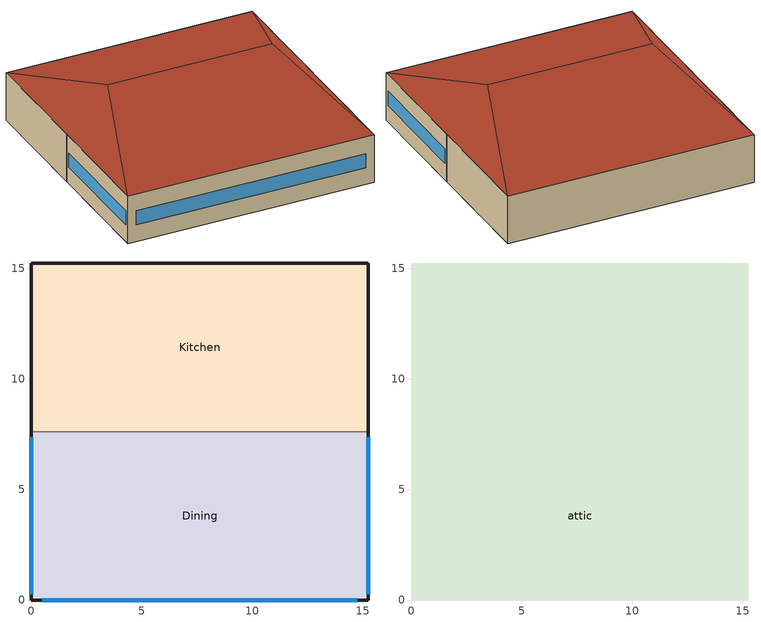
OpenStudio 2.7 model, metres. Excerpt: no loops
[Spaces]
Dining
 floor ground: 15.24,7.62 15.24,0 0,0 0,7.62 z0
 wall outside: 0,7.62 0,0 15.24,0 15.24,7.62 z0:3.05
 wall to Kitchen: 15.24,7.62 0,7.62 z0:3.05
 window: 0.51,0 14.73,0 / 0,7.37 0,0.25 / 15.24,0.25 15.24,7.37 z1.07:1.98
Kitchen
 floor ground: 15.24,15.24 15.24,7.62 0,7.62 0,15.24 z0
 wall outside: 15.24,7.62 15.24,15.24 0,15.24 0,7.62 z0:3.05
attic
 floor to Dining: 15.24,7.62 15.24,0 0,0 0,7.62 z3.05
 floor to Kitchen: 15.24,15.24 15.24,7.62 0,7.62 0,15.24 z3.05
 roof outside: 12.7,7.62,5.59 15.24,15.24,3.05 0,15.24,3.05 2.54,7.62,5.59; 12.7,7.62,5.59 15.24,0,3.05 15.24,15.24,3.05; 2.54,7.62,5.59 0,15.24,3.05 0,0,3.05; 2.54,7.62,5.59 0,0,3.05 15.24,0,3.05 12.7,7.62,5.59
[Site]
New York-John F Kennedy Intl AP_NY_USA: Latitude {deg}=40.65; Longitude {deg}=-73.8; Time Zone {hr}=-5; Elevation {m}=5; Terrain=City
[Building]
-QuickServiceRestaurant-ASHRAE 169-2013-4A created: 2019-04-24 11:12:03 -0700: North Axis {deg}=0; Default Construction Set=90.1-2013 - QckSrvRest - ASHRAE 169-2013-4A; Standards Number of Stories=1; Standards Number of Above Ground Stories=1; Standards Building Type=QuickServiceRestaurant
[Site:WaterMainsTemperature]
Calculation Method=Correlation; Annual Average Outdoor Air Temperature {C}=12.4667; Maximum Difference In Monthly Average Outdoor Air Temperatures {deltaC}=25.2
[SizingPeriod:DesignDay] Barometric Pressure {Pa}=101241; Sky Clearness=0; Rain Indicator=0; Snow Indicator=0; Day of Month=21; Daylight Saving Time Indicator=0; Humidity Indicating Type=Wetbulb; Dry-Bulb Temperature Range Modifier Type=DefaultMultipliers
Name | Maximum Dry-Bulb Temperature {C} | Daily Dry-Bulb Temperature Range {deltaC} | Humidity Indicating Conditions at Maximum Dry-Bulb | Wind Speed {m/s} | Wind Direction {deg} | Month | Day Type | Solar Model Indicator | ASHRAE Taub | ASHRAE Taud
New.York-John.F.Kennedy.Intl.AP_NY_USA Ann Htg 99.6% Condns DB | -10.7 | 0 | -10.7 | 7.5 | 320 | 1 | WinterDesignDay | ASHRAEClearSky
New.York-John.F.Kennedy.Intl.AP_NY_USA Ann Clg .4% Condns DB=>MWB | 32.1 | 7.4 | 23.1 | 5.6 | 230 | 7 | SummerDesignDay | ASHRAETau | 0.541 | 1.8
[Site:GroundTemperature:BuildingSurface]
20.29, 20.18, 20.19, 20.27, 20.39, 22.75, 23.18, 23.33, 23.36, 21.06, 20.67, 20.45
[ClimateZones]
Climate Zone Institution Name 1=ASHRAE; Climate Zone Document Name 1=ANSI/ASHRAE Standard 169; Climate Zone Document Year 1=2006; Climate Zone Value 1=4A
[Material:NoMass] Thermal Absorptance=0.9; Solar Absorptance=0.7
Name | Roughness | Thermal Resistance {m2-K/W} | Visible Absorptance
CP02 CARPET PAD | VeryRough | 0.21648 | 0.8
Typical Insulation R-14.97 | Smooth | 2.63723 | 0.7
Typical Carpet Pad | Smooth | 0.21648 | 0.8
Typical Insulation R-13.45 | Smooth | 2.368 | 0.7
Typical Insulation R-45.98; Typical Insulation R-45.98 1 | Smooth | 8.09839 | 0.7
Typical Insulation R-1.15 | Smooth | 0.202509 | 0.7
Typical Insulation R-1.15 1 | Smooth | 0.202527 | 0.7
[Material]
Name | Roughness | Thickness {m} | Conductivity {W/m-K} | Density {kg/m3} | Specific Heat {J/kg-K} | Thermal Absorptance | Solar Absorptance | Visible Absorptance
100mm Normalweight concrete floor | MediumSmooth | 0.1016 | 2.31 | 2322 | 832
G01 13mm gypsum board | Smooth | 0.0127 | 0.16 | 800 | 1090 | 0.9 | 0.7 | 0.5
4 in. Normalweight Concrete Floor | MediumRough | 0.1016 | 2.31 | 2322 | 832 | 0.9 | 0.7 | 0.7
25mm Stucco | Smooth | 0.0254 | 0.72 | 1856 | 840 | 0.9 | 0.7 | 0.7
5/8 in. Gypsum Board | MediumSmooth | 0.0159 | 0.16 | 800 | 1090 | 0.9 | 0.7 | 0.7
8 in. Normalweight Concrete Floor | MediumRough | 0.2032 | 2.31 | 2322 | 832 | 0.9 | 0.7 | 0.7
8 in. Concrete Block Basement Wall | MediumRough | 0.2032 | 1.326 | 1842 | 912 | 0.9 | 0.7 | 0.7
F08 Metal surface | Smooth | 0.0008 | 45.28 | 7824 | 500 | 0.9 | 0.7 | 0.7
G05 25mm wood | MediumSmooth | 0.0254 | 0.15 | 608 | 1630 | 0.9 | 0.5 | 0.5
5/8 in. Plywood | Smooth | 0.0159 | 0.12 | 544 | 1210 | 0.9 | 0.7 | 0.7
Asphalt Shingles | VeryRough | 0.0032 | 0.04 | 1120 | 1260 | 0.9 | 0.7 | 0.7
Std Wood 6inch | MediumSmooth | 0.15 | 0.12 | 540 | 1210 | 0.9 | 0.7 | 0.7
[DefaultConstructionSet]
Name | Default Exterior Surface Constructions | Default Interior Surface Constructions | Default Ground Contact Surface Constructions | Default Exterior SubSurface Constructions | Default Interior SubSurface Constructions | Interior Partition Construction
90.1-2013 - QckSrvRest - ASHRAE 169-2013-4A | Default Surface Constructions 1 | Default Surface Constructions 2 | Default Surface Constructions 3 | Default Sub Surface Constructions 1 | Default Sub Surface Constructions 2 | Typical Interior Partition
90.1-2013 -  - Attic - ASHRAE 169-2013-4A | Default Surface Constructions 4 | Default Surface Constructions 5 | Default Surface Constructions 6 | Default Sub Surface Constructions 3 | Default Sub Surface Constructions 4
[DefaultSurfaceConstructions]
Name | Floor Construction | Wall Construction | Roof Ceiling Construction
Default Surface Constructions 1 | Typical Insulated Exterior Mass Floor R-17.54 | Typical Insulated Wood Framed Exterior Wall R-15.63 | Typical Wood Joist Attic Floor R-47.62
Default Surface Constructions 2 | Typical Interior Floor | Typical Interior Wall | Typical Interior Ceiling
Default Surface Constructions 3 | Typical Insulated Carpeted 8in Slab Floor | Typical Insulated Basement Mass Wall
Default Surface Constructions 4 | Typical Attic Soffit |  | Typical Uninsulated Wood Joist Attic Roof
Default Surface Constructions 5 | Typical Wood Joist Attic Floor R-47.62 1
Default Surface Constructions 6
[Construction]
Typical Insulated Exterior Mass Floor R-17.54: Typical Insulation R-14.97, 4 in. Normalweight Concrete Floor, Typical Carpet Pad
Typical Insulated Wood Framed Exterior Wall R-15.63: 25mm Stucco, 5/8 in. Gypsum Board, Typical Insulation R-13.45, 5/8 in. Gypsum Board
Typical Wood Joist Attic Floor R-47.62: 5/8 in. Gypsum Board, Typical Insulation R-45.98
Typical Interior Floor: 100mm Normalweight concrete floor, CP02 CARPET PAD
Typical Interior Wall: G01 13mm gypsum board, G01 13mm gypsum board
Typical Interior Ceiling: CP02 CARPET PAD, 100mm Normalweight concrete floor
Typical Insulated Carpeted 8in Slab Floor: 8 in. Normalweight Concrete Floor, Typical Carpet Pad
Typical Insulated Basement Mass Wall: 8 in. Concrete Block Basement Wall
U 0.48 SHGC 0.40 Dbl Ref-D Clr 6mm/13mm: REF D CLEAR 6MM, AIR 13MM, CLEAR 6MM
Typical Insulated Metal Door R-2.0: F08 Metal surface, Typical Insulation R-1.15
U 0.44 SHGC 0.26 Dbl Ref-B-H Clr 6mm/13mm Air: REF B CLEAR HI 6MM, AIR 13MM, CLEAR 6MM
Typical Overhead Door R-2.0: Typical Insulation R-1.15 1
Window_U_0.50_SHGC_0.40_Skylight_Frame_Width_0.430_in: Glass_2052_LayerAvg, Gap_1_W_0_0038, Glass_2027F_LayerAvg
Typical Interior Window: Clear 3mm
Typical Interior Door; Typical Interior Partition: G05 25mm wood
Typical Attic Soffit: 5/8 in. Plywood
Typical Uninsulated Wood Joist Attic Roof: Asphalt Shingles, 5/8 in. Plywood
Typical Wood Joist Attic Floor R-47.62 1: 5/8 in. Gypsum Board, Typical Insulation R-45.98 1
InteriorFurnishings: Std Wood 6inch
[DefaultSubSurfaceConstructions]
Name | Fixed Window Construction | Operable Window Construction | Door Construction | Glass Door Construction | Overhead Door Construction | Skylight Construction | Tubular Daylight Dome Construction | Tubular Daylight Diffuser Construction
Default Sub Surface Constructions 1 | U 0.48 SHGC 0.40 Dbl Ref-D Clr 6mm/13mm | U 0.48 SHGC 0.40 Dbl Ref-D Clr 6mm/13mm | Typical Insulated Metal Door R-2.0 | U 0.44 SHGC 0.26 Dbl Ref-B-H Clr 6mm/13mm Air | Typical Overhead Door R-2.0 | Window_U_0.50_SHGC_0.40_Skylight_Frame_Width_0.430_in | Typical Interior Window | Typical Interior Window
Default Sub Surface Constructions 2 | Typical Interior Window | Typical Interior Window | Typical Interior Door
Default Sub Surface Constructions 3; Default Sub Surface Constructions 4
[WindowMaterial:Glazing] Optical Data Type=SpectralAverage; Infrared Transmittance at Normal Incidence=0; Dirt Correction Factor for Solar and Visible Transmittance=1; Solar Diffusing=No
Name | Thickness {m} | Solar Transmittance at Normal Incidence | Front Side Solar Reflectance at Normal Incidence | Back Side Solar Reflectance at Normal Incidence | Visible Transmittance at Normal Incidence | Front Side Visible Reflectance at Normal Incidence | Back Side Visible Reflectance at Normal Incidence | Front Side Infrared Hemispherical Emissivity | Back Side Infrared Hemispherical Emissivity | Conductivity {W/m-K}
REF D CLEAR 6MM | 0.006 | 0.429 | 0.308 | 0.379 | 0.334 | 0.453 | 0.505 | 0.84 | 0.82 | 0.9
CLEAR 6MM | 0.006 | 0.775 | 0.071 | 0.071 | 0.881 | 0.08 | 0.08 | 0.84 | 0.84 | 0.9
REF B CLEAR HI 6MM | 0.006 | 0.24 | 0.16 | 0.32 | 0.3 | 0.16 | 0.29 | 0.84 | 0.6 | 0.9
Glass_2052_LayerAvg | 0.00837 | 0.507767 | 0.054228 | 0.0544931 | 0.586833 | 0.05805 | 0.058397 | 0.84 | 0.84 | 1
Glass_2027F_LayerAvg | 0.004 | 0.369744 | 0.470069 | 0.340935 | 0.765222 | 0.0546 | 0.073741 | 0.03675 | 0.84 | 1
Clear 3mm | 0.003 | 0.837 | 0.075 | 0.075 | 0.898 | 0.081 | 0.081 | 0.84 | 0.84 | 0.9
[WindowMaterial:Gas] Gas Type=Air
Name | Thickness {m}
AIR 13MM | 0.0127
Gap_1_W_0_0038 | 0.0038
[Space]
Name | Space Type | Building Story | Thermal Zone | Part of Total Floor Area
Dining | QuickServiceRestaurant Dining | Building Story 1 | Dining ZN | Yes
Kitchen | QuickServiceRestaurant Kitchen | Building Story 1 | Kitchen ZN | Yes
attic | QuickServiceRestaurant Attic | Building Story 2 | attic ZN | No
[BuildingStory]
Name | Nominal Z Coordinate {m}
Building Story 1 | 0
Building Story 2 | 3.0488
[SpaceType] Standards Building Type=QuickServiceRestaurant
Name | Default Schedule Set | Design Specification Outdoor Air Object | Standards Space Type | Default Construction Set
QuickServiceRestaurant Dining | QuickServiceRestaurant Dining Schedule Set | QuickServiceRestaurant Dining Ventilation | Dining
QuickServiceRestaurant Kitchen | QuickServiceRestaurant Kitchen Schedule Set | QuickServiceRestaurant Kitchen Ventilation | Kitchen
QuickServiceRestaurant Attic | QuickServiceRestaurant Attic Schedule Set | QuickServiceRestaurant Attic Ventilation | Attic | 90.1-2013 -  - Attic - ASHRAE 169-2013-4A
[DesignSpecification:OutdoorAir] Outdoor Air Flow per Person {m3/s-person}=0; Outdoor Air Flow Air Changes per Hour {1/hr}=0
Name | Outdoor Air Flow per Floor Area {m3/s-m2} | Outdoor Air Method | Outdoor Air Flow Rate {m3/s}
QuickServiceRestaurant Attic Ventilation | 0
QuickServiceRestaurant Dining Ventilation | 0.0035814 | Sum | 0
QuickServiceRestaurant Kitchen Ventilation | 0.00982478 | Sum | 0
[DefaultScheduleSet]
Name | Number of People Schedule | People Activity Level Schedule | Lighting Schedule | Electric Equipment Schedule | Infiltration Schedule | Gas Equipment Schedule
QuickServiceRestaurant Attic Schedule Set
QuickServiceRestaurant Dining Schedule Set | RestaurantFastFood BLDG_OCC_SCH | RestaurantFastFood ACTIVITY_SCH | RestaurantFastFood BLDG_LIGHT_DINING_SCH_2013 | RestaurantFastFood BLDG_EQUIP_SCH | RestaurantFastFood INFIL_SCH_PNNL
QuickServiceRestaurant Kitchen Schedule Set | RestaurantFastFood BLDG_OCC_SCH | RestaurantFastFood ACTIVITY_SCH | RestaurantFastFood BLDG_LIGHT_KITCHEN_SCH_2010_2013 | RestaurantFastFood BLDG_EQUIP_SCH | RestaurantFastFood INFIL_SCH_PNNL | RestaurantFastFood FF_GAS_EQUIP_SCH
[ThermostatSetpoint:DualSetpoint]
Name | Heating Setpoint Temperature Schedule | Cooling Setpoint Temperature Schedule
QuickServiceRestaurant Attic Thermostat 1
QuickServiceRestaurant Dining Thermostat 1 | RestaurantFastFood HTGSETP_SCH_NO_OPTIMUM | RestaurantFastFood CLGSETP_SCH_NO_OPTIMUM
QuickServiceRestaurant Kitchen Thermostat 1 | RestaurantFastFood HTGSETP_KITCHEN_SCH_NO_OPTIMUM | RestaurantFastFood CLGSETP_KITCHEN_SCH_NO_OPTIMUM
[People:Definition] Number of People Calculation Method=People/Area; Fraction Radiant=0.3
Name | People per Space Floor Area {person/m2}
QuickServiceRestaurant Dining People Definition | 0.753474
QuickServiceRestaurant Kitchen People Definition | 0.0538196
[People] Work Efficiency Schedule=Work Efficiency Schedule; Clothing Insulation Schedule=Clothing Schedule; Air Velocity Schedule=Air Velocity Schedule; Multiplier=1
Name | People Definition | Space or SpaceType
QuickServiceRestaurant Dining People | QuickServiceRestaurant Dining People Definition | QuickServiceRestaurant Dining
QuickServiceRestaurant Kitchen People | QuickServiceRestaurant Kitchen People Definition | QuickServiceRestaurant Kitchen
[Lights:Definition] Design Level Calculation Method=Watts/Area; Fraction Visible=0.2
Name | Watts per Space Floor Area {W/m2} | Fraction Radiant
QuickServiceRestaurant Dining Lights Definition | 6.99654 | 0.37
QuickServiceRestaurant Kitchen Lights Definition | 13.0243 | 0.7
[Lights] Fraction Replaceable=1
Name | Lights Definition | Space or SpaceType
QuickServiceRestaurant Dining Lights | QuickServiceRestaurant Dining Lights Definition | QuickServiceRestaurant Dining
QuickServiceRestaurant Kitchen Lights | QuickServiceRestaurant Kitchen Lights Definition | QuickServiceRestaurant Kitchen
[ElectricEquipment:Definition]
Name | Design Level Calculation Method | Watts per Space Floor Area {W/m2} | Fraction Latent | Fraction Radiant | Fraction Lost | Design Level {W}
QuickServiceRestaurant Dining Elec Equip Definition | Watts/Area | 116.788 | 0.25 | 0.3
QuickServiceRestaurant Kitchen Elec Equip Definition | Watts/Area | 270.885 | 0.25 | 0.3 | 0.3
Kitchen Electric Equipment Definition1 | EquipmentLevel |  | 0 | 0.25 | 0 | 457.5
Kitchen Electric Equipment Definition2 | EquipmentLevel |  | 0 | 0.25 | 0 | 570
[ElectricEquipment]
Name | Electric Equipment Definition | Space or SpaceType | Schedule
QuickServiceRestaurant Dining Elec Equip | QuickServiceRestaurant Dining Elec Equip Definition | QuickServiceRestaurant Dining
QuickServiceRestaurant Kitchen Elec Equip | QuickServiceRestaurant Kitchen Elec Equip Definition | QuickServiceRestaurant Kitchen
Kitchen_Reach-in-Freezer | Kitchen Electric Equipment Definition1 | QuickServiceRestaurant Kitchen | RestaurantFastFood ALWAYS_ON
Kitchen_Reach-in-Refrigerator | Kitchen Electric Equipment Definition2 | QuickServiceRestaurant Kitchen | RestaurantFastFood ALWAYS_ON
[GasEquipment:Definition]
QuickServiceRestaurant Kitchen Gas Equip Definition: Design Level Calculation Method=Watts/Area; Watts per Space Floor Area {W/m2}=791.361; Fraction Latent=0.1; Fraction Radiant=0.2; Fraction Lost=0.7
[GasEquipment]
QuickServiceRestaurant Kitchen Gas Equip: Gas Equipment Definition=QuickServiceRestaurant Kitchen Gas Equip Definition; Space or SpaceType=QuickServiceRestaurant Kitchen
[SpaceInfiltration:DesignFlowRate]
Name | Space or SpaceType | Schedule | Design Flow Rate Calculation Method | Flow per Exterior Surface Area {m3/s-m2} | Constant Term Coefficient | Temperature Term Coefficient | Velocity Term Coefficient | Velocity Squared Term Coefficient | Design Flow Rate {m3/s}
Dining Infiltration | Dining | RestaurantFastFood INFIL_SCH_PNNL | Flow/ExteriorArea | 0.000569573 | 0 | 0 | 0.224 | 0
Kitchen Infiltration | Kitchen | RestaurantFastFood INFIL_SCH_PNNL | Flow/ExteriorArea | 0.000569573 | 0 | 0 | 0.224 | 0
Dining door Infiltration | Dining | RestaurantFastFood VESTIBULE_DOOR_INFIL_SCH | Flow/Space |  |  |  |  |  | 0.583798
Space Infiltration Design Flow Rate 2 | attic | Always On | Flow/Space |  |  |  |  |  | 0.0729
[ThermalZone] Use Ideal Air Loads=No
Name | Thermostat | Primary Daylighting Control | Fraction of Zone Controlled by Primary Daylighting Control | Secondary Daylighting Control | Fraction of Zone Controlled by Secondary Daylighting Control
attic ZN | QuickServiceRestaurant Attic Thermostat 1
Dining ZN | QuickServiceRestaurant Dining Thermostat 1 | Dining Daylt Sensor 1 | 0.452 | Dining Daylt Sensor 2 | 0.317
Kitchen ZN | QuickServiceRestaurant Kitchen Thermostat 1
[Sizing:Zone]
attic ZN: Zone Cooling Design Supply Air Temperature Input Method=SupplyAirTemperature; Zone Cooling Design Supply Air Temperature {C}=14; Zone Cooling Design Supply Air Temperature Difference {deltaC}=11.11; Zone Heating Design Supply Air Temperature Input Method=SupplyAirTemperature; Zone Heating Design Supply Air Temperature {C}=40; Zone Heating Design Supply Air Temperature Difference {deltaC}=11.11; Zone Cooling Design Supply Air Humidity Ratio {kg-H2O/kg-air}=0.0085; Zone Heating Design Supply Air Humidity Ratio {kg-H2O/kg-air}=0.008; Cooling Design Air Flow Method=DesignDay; Heating Design Air Flow Method=DesignDay; Account for Dedicated Outdoor Air System=No; Dedicated Outdoor Air System Control Strategy=NeutralSupplyAir; Dedicated Outdoor Air Low Setpoint Temperature for Design {C}=autosize; Dedicated Outdoor Air High Setpoint Temperature for Design {C}=autosize
[AvailabilityManager:NightCycle] Control Type=CycleOnAny; Thermostat Tolerance {deltaC}=1; Cycling Run Time {s}=1800
Availability Manager Night Cycle 1; Availability Manager Night Cycle 2
[Refrigeration:Compressor] Refrigeration Compressor Power Curve=New_Low_Temp_Comp_Pwr_Curve; Refrigeration Compressor Capacity Curve=New_Low_Temp_Comp_Cap_Curve; Rated Return Gas Temperature {C}=18.3; Rated Subcooling {deltaC}=0
Refrigeration Compressor 1; Refrigeration Compressor 2; Refrigeration Compressor 3; Refrigeration Compressor 4; Refrigeration Compressor 5; Refrigeration Compressor 6; Refrigeration Compressor 7; Refrigeration Compressor 8; Refrigeration Compressor 9; Refrigeration Compressor 10; Refrigeration Compressor 11; Refrigeration Compressor 12; Refrigeration Compressor 13; Refrigeration Compressor 14; Refrigeration Compressor 15; Refrigeration Compressor 16; Refrigeration Compressor 17; Refrigeration Compressor 18; Refrigeration Compressor 19; Refrigeration Compressor 20
[ZoneMixing]
Zone Mixing 1: Zone=Kitchen ZN; Schedule=RestaurantFastFood Hours_of_operation; Design Flow Rate Calculation Method=Flow/Zone; Design Flow Rate {m3/s}=0.416067; Source Zone=Dining ZN; Delta Temperature {deltaC}=0
[InternalMass:Definition]
Internal Mass Definition 1: Construction=InteriorFurnishings; Design Level Calculation Method=SurfaceArea/Area; Surface Area per Space Floor Area=2
[InternalMass] Internal Mass Definition=Internal Mass Definition 1; Multiplier=1
Name | Space or SpaceType
Dining Mass | Dining
attic Mass | attic
Kitchen Mass | Kitchen
[Exterior:Lights:Definition]
Name | Design Level {W}
Occ Sensing Exterior Lights Def | 1034.1
NonDimming Exterior Lights Def | 122.81
[Exterior:Lights] Control Option=AstronomicalClock
Name | Exterior Lights Definition | Schedule
Occ Sensing Exterior Lights Def | Occ Sensing Exterior Lights Def | RestaurantFastFood Exterior_lighting_schedule_b
NonDimming Exterior Lights Def | NonDimming Exterior Lights Def | RestaurantFastFood Exterior_lighting_schedule_a
[HeatExchanger:AirToAir:SensibleAndLatent]
Kitchen ZN PSZ-AC ERV: Availability Schedule=Always On Discrete; Nominal Supply Air Flow Rate {m3/s}=autosize; Sensible Effectiveness at 100% Heating Air Flow=0.7; Latent Effectiveness at 100% Heating Air Flow=0.6; Sensible Effectiveness at 75% Heating Air Flow=0.7; Latent Effectiveness at 75% Heating Air Flow=0.6; Sensible Effectiveness at 100% Cooling Air Flow=0.75; Latent Effectiveness at 100% Cooling Air Flow=0.6; Sensible Effectiveness at 75% Cooling Air Flow=0.75; Latent Effectiveness at 75% Cooling Air Flow=0.6; Nominal Electric Power {W}=868.926; Supply Air Outlet Temperature Control=No; Heat Exchanger Type=Rotary; Frost Control Type=ExhaustOnly; Threshold Temperature {C}=-23.3; Initial Defrost Time Fraction=0.167; Rate of Defrost Time Fraction Increase {1/K}=1.44; Economizer Lockout=Yes
[SetpointManager:OutdoorAirPretreat]
Setpoint Manager Outdoor Air Pretreat 1: Minimum Setpoint Temperature {C}=-99; Maximum Setpoint Temperature {C}=99; Minimum Setpoint Humidity Ratio {kgWater/kgDryAir}=1e-005; Maximum Setpoint Humidity Ratio {kgWater/kgDryAir}=1; Setpoint Node or NodeList=Kitchen ZN PSZ-AC ERV Primary Outlet Air Node
[Daylighting:Control] Space=Dining; Position X-Coordinate {m}=7.6215; Position Z-Coordinate {m}=0.762; Illuminance Setpoint {lux}=300; Lighting Control Type=Stepped; Minimum Input Power Fraction for Continuous Dimming Control=0.3; Minimum Light Output Fraction for Continuous Dimming Control=0.2; Number of Stepped Control Steps=3; Probability Lighting will be Reset When Needed in Manual Stepped Control=1; Maximum Allowable Discomfort Glare Index=22
Name | Position Y-Coordinate {m}
Dining Daylt Sensor 1 | 1.307922
Dining Daylt Sensor 2 | 2.635661
[Schedule:Ruleset]
Name | Default Day Schedule | Summer Design Day Schedule | Winter Design Day Schedule
Clothing Schedule | Clothing Schedule Default Winter Clothes
Air Velocity Schedule | Air Velocity Schedule Default
Work Efficiency Schedule | Work Efficiency Schedule Default
RestaurantFastFood BLDG_OCC_SCH | RestaurantFastFood BLDG_OCC_SCH Default | RestaurantFastFood BLDG_OCC_SCH Summer Design Day | RestaurantFastFood BLDG_OCC_SCH Winter Design Day
RestaurantFastFood ACTIVITY_SCH | RestaurantFastFood ACTIVITY_SCH Default | RestaurantFastFood ACTIVITY_SCH Summer Design Day | RestaurantFastFood ACTIVITY_SCH Winter Design Day
RestaurantFastFood BLDG_LIGHT_DINING_SCH_2013 | RestaurantFastFood BLDG_LIGHT_DINING_SCH_2013 Default | RestaurantFastFood BLDG_LIGHT_DINING_SCH_2013 Summer Design Day | RestaurantFastFood BLDG_LIGHT_DINING_SCH_2013 Winter Design Day
RestaurantFastFood BLDG_EQUIP_SCH | RestaurantFastFood BLDG_EQUIP_SCH Default | RestaurantFastFood BLDG_EQUIP_SCH Summer Design Day | RestaurantFastFood BLDG_EQUIP_SCH Winter Design Day
RestaurantFastFood INFIL_SCH_PNNL | RestaurantFastFood INFIL_SCH_PNNL Default | RestaurantFastFood INFIL_SCH_PNNL Summer Design Day | RestaurantFastFood INFIL_SCH_PNNL Winter Design Day
RestaurantFastFood HTGSETP_SCH_NO_OPTIMUM | RestaurantFastFood HTGSETP_SCH_NO_OPTIMUM Default | RestaurantFastFood HTGSETP_SCH_NO_OPTIMUM Summer Design Day | RestaurantFastFood HTGSETP_SCH_NO_OPTIMUM Winter Design Day
RestaurantFastFood CLGSETP_SCH_NO_OPTIMUM | RestaurantFastFood CLGSETP_SCH_NO_OPTIMUM Default | RestaurantFastFood CLGSETP_SCH_NO_OPTIMUM Summer Design Day | RestaurantFastFood CLGSETP_SCH_NO_OPTIMUM Winter Design Day
RestaurantFastFood BLDG_LIGHT_KITCHEN_SCH_2010_2013 | RestaurantFastFood BLDG_LIGHT_KITCHEN_SCH_2010_2013 Default | RestaurantFastFood BLDG_LIGHT_KITCHEN_SCH_2010_2013 Summer Design Day | RestaurantFastFood BLDG_LIGHT_KITCHEN_SCH_2010_2013 Winter Design Day
RestaurantFastFood FF_GAS_EQUIP_SCH | RestaurantFastFood FF_GAS_EQUIP_SCH Default | RestaurantFastFood FF_GAS_EQUIP_SCH Summer Design Day | RestaurantFastFood FF_GAS_EQUIP_SCH Winter Design Day
RestaurantFastFood HTGSETP_KITCHEN_SCH_NO_OPTIMUM | RestaurantFastFood HTGSETP_KITCHEN_SCH_NO_OPTIMUM Default | RestaurantFastFood HTGSETP_KITCHEN_SCH_NO_OPTIMUM Summer Design Day | RestaurantFastFood HTGSETP_KITCHEN_SCH_NO_OPTIMUM Winter Design Day
RestaurantFastFood CLGSETP_KITCHEN_SCH_NO_OPTIMUM | RestaurantFastFood CLGSETP_KITCHEN_SCH_NO_OPTIMUM Default | RestaurantFastFood CLGSETP_KITCHEN_SCH_NO_OPTIMUM Summer Design Day | RestaurantFastFood CLGSETP_KITCHEN_SCH_NO_OPTIMUM Winter Design Day
RestaurantFastFood Hours_of_operation | RestaurantFastFood Hours_of_operation Default | RestaurantFastFood Hours_of_operation Summer Design Day | RestaurantFastFood Hours_of_operation Winter Design Day
RestaurantFastFood ALWAYS_ON | RestaurantFastFood ALWAYS_ON Default | RestaurantFastFood ALWAYS_ON Summer Design Day | RestaurantFastFood ALWAYS_ON Winter Design Day
RestaurantFastFood VESTIBULE_DOOR_INFIL_SCH | RestaurantFastFood VESTIBULE_DOOR_INFIL_SCH Default | RestaurantFastFood VESTIBULE_DOOR_INFIL_SCH Summer Design Day | RestaurantFastFood VESTIBULE_DOOR_INFIL_SCH Winter Design Day
Always On | Always On Default
RestaurantFastFood Exterior_lighting_schedule_b | RestaurantFastFood Exterior_lighting_schedule_b Default | RestaurantFastFood Exterior_lighting_schedule_b Summer Design Day | RestaurantFastFood Exterior_lighting_schedule_b Winter Design Day
RestaurantFastFood Exterior_lighting_schedule_a | RestaurantFastFood Exterior_lighting_schedule_a Default | RestaurantFastFood Exterior_lighting_schedule_a Summer Design Day | RestaurantFastFood Exterior_lighting_schedule_a Winter Design Day
[Schedule:Day]
Clothing Schedule Default Winter Clothes; RestaurantFastFood BLDG_OCC_SCH Summer Design Day; RestaurantFastFood BLDG_LIGHT_DINING_SCH_2013 Summer Design Day; RestaurantFastFood BLDG_LIGHT_KITCHEN_SCH_2010_2013 Summer Design Day; RestaurantFastFood ALWAYS_ON Default; RestaurantFastFood ALWAYS_ON Winter Design Day; RestaurantFastFood ALWAYS_ON Summer Design Day; RestaurantFastFood VESTIBULE_DOOR_INFIL_SCH Summer Design Day; Always On Default: 24, 0, 1
Clothing Schedule Summer Clothes: 24, 0, 0.5
Air Velocity Schedule Default: 24, 0, 0.2
Work Efficiency Schedule Default; RestaurantFastFood BLDG_OCC_SCH Winter Design Day; RestaurantFastFood BLDG_LIGHT_DINING_SCH_2013 Winter Design Day; RestaurantFastFood BLDG_EQUIP_SCH Winter Design Day; RestaurantFastFood BLDG_LIGHT_KITCHEN_SCH_2010_2013 Winter Design Day; RestaurantFastFood FF_GAS_EQUIP_SCH Winter Design Day; RestaurantFastFood VESTIBULE_DOOR_INFIL_SCH Winter Design Day: 24, 0, 0
RestaurantFastFood BLDG_OCC_SCH Default: 1, 0, 0.05, 6, 0, 0, 7, 0, 0.05, 9, 0, 0.5, 11, 0, 0.2, 12, 0, 0.3, 14, 0, 0.5, 15, 0, 0.3, 16, 0, 0.2, 17, 0, 0.25, 18, 0, 0.35, 19, 0, 0.55, 20, 0, 0.65, 21, 0, 0.7, 22, 0, 0.35, 24, 0, 0.2
RestaurantFastFood BLDG_OCC_SCH Sat Day: 1, 0, 0.05, 6, 0, 0, 7, 0, 0.05, 9, 0, 0.5, 10, 0, 0.4, 11, 0, 0.2, 12, 0, 0.45, 14, 0, 0.5, 15, 0, 0.35, 18, 0, 0.3, 19, 0, 0.7, 20, 0, 0.9, 21, 0, 0.7, 22, 0, 0.65, 23, 0, 0.55, 24, 0, 0.35
RestaurantFastFood BLDG_OCC_SCH Wkdy Day: 1, 0, 0.05, 5, 0, 0, 6, 0, 0.05, 7, 0, 0.1, 10, 0, 0.4, 11, 0, 0.2, 12, 0, 0.5, 13, 0, 0.8, 14, 0, 0.7, 15, 0, 0.4, 16, 0, 0.2, 17, 0, 0.25, 18, 0, 0.5, 21, 0, 0.8, 22, 0, 0.5, 23, 0, 0.35, 24, 0, 0.2
RestaurantFastFood ACTIVITY_SCH Default; RestaurantFastFood ACTIVITY_SCH Winter Design Day; RestaurantFastFood ACTIVITY_SCH Summer Design Day: 24, 0, 120
RestaurantFastFood BLDG_LIGHT_DINING_SCH_2013 Default: 1, 0, 0.1865, 6, 0, 0.15, 8, 0, 0.2797, 10, 0, 0.4662, 16, 0, 0.6527, 22, 0, 0.5594, 23, 0, 0.4662, 24, 0, 0.2797
RestaurantFastFood BLDG_LIGHT_DINING_SCH_2013 Sat Day: 1, 0, 0.1865, 6, 0, 0.15, 8, 0, 0.2797, 10, 0, 0.5594, 17, 0, 0.7459, 22, 0, 0.8391, 23, 0, 0.4662, 24, 0, 0.2797
RestaurantFastFood BLDG_LIGHT_DINING_SCH_2013 Wkdy Day: 1, 0, 0.1399, 5, 0, 0.15, 6, 0, 0.1865, 8, 0, 0.373, 10, 0, 0.5594, 22, 0, 0.8391, 23, 0, 0.4662, 24, 0, 0.2797
RestaurantFastFood BLDG_EQUIP_SCH Default; RestaurantFastFood BLDG_EQUIP_SCH Default|Sat|Wkdy Day; RestaurantFastFood FF_GAS_EQUIP_SCH Default; RestaurantFastFood FF_GAS_EQUIP_SCH Default|Sat|Wkdy Day: 1, 0, 0.03, 2, 0, 0.02, 3, 0, 0.03, 4, 0, 0.02, 5, 0, 0.05, 6, 0, 0.12, 7, 0, 0.13, 8, 0, 0.15, 9, 0, 0.18, 10, 0, 0.21, 11, 0, 0.26, 12, 0, 0.29, 13, 0, 0.27, 14, 0, 0.25, 16, 0, 0.23, 18, 0, 0.26, 19, 0, 0.24, 20, 0, 0.22, 21, 0, 0.2, 22, 0, 0.18, 23, 0, 0.09, 24, 0, 0.03
RestaurantFastFood BLDG_EQUIP_SCH Summer Design Day; RestaurantFastFood FF_GAS_EQUIP_SCH Summer Design Day: 24, 0, 0.29
RestaurantFastFood INFIL_SCH_PNNL Default; RestaurantFastFood INFIL_SCH_PNNL Winter Design Day; RestaurantFastFood INFIL_SCH_PNNL Summer Design Day; RestaurantFastFood INFIL_SCH_PNNL Default|WntrDsn|SmrDsn|Sat|Wkdy Day: 1, 0, 0.25, 5, 0, 1, 24, 0, 0.25
RestaurantFastFood HTGSETP_SCH_NO_OPTIMUM Default; RestaurantFastFood HTGSETP_SCH_NO_OPTIMUM Default|Sat|Wkdy Day: 3, 0, 15.56, 24, 0, 21.11
RestaurantFastFood HTGSETP_SCH_NO_OPTIMUM Summer Design Day; RestaurantFastFood HTGSETP_KITCHEN_SCH_NO_OPTIMUM Summer Design Day: 24, 0, 15.56
RestaurantFastFood HTGSETP_SCH_NO_OPTIMUM Winter Design Day: 5, 0, 15.56, 6, 0, 18.33, 24, 0, 21.11
RestaurantFastFood CLGSETP_SCH_NO_OPTIMUM Default; RestaurantFastFood CLGSETP_SCH_NO_OPTIMUM Default|Sat|Wkdy Day: 3, 0, 30, 24, 0, 23.89
RestaurantFastFood CLGSETP_SCH_NO_OPTIMUM Summer Design Day: 5, 0, 30, 6, 0, 26.67, 24, 0, 23.89
RestaurantFastFood CLGSETP_SCH_NO_OPTIMUM Winter Design Day; RestaurantFastFood CLGSETP_KITCHEN_SCH_NO_OPTIMUM Winter Design Day: 24, 0, 30
RestaurantFastFood BLDG_LIGHT_KITCHEN_SCH_2010_2013 Default: 1, 0, 0.17776, 6, 0, 0.15, 8, 0, 0.26664, 10, 0, 0.4444, 16, 0, 0.62216, 22, 0, 0.53328, 23, 0, 0.4444, 24, 0, 0.26664
RestaurantFastFood BLDG_LIGHT_KITCHEN_SCH_2010_2013 Sat Day: 1, 0, 0.17776, 6, 0, 0.15, 8, 0, 0.26664, 10, 0, 0.53328, 17, 0, 0.71104, 22, 0, 0.79992, 23, 0, 0.4444, 24, 0, 0.26664
RestaurantFastFood BLDG_LIGHT_KITCHEN_SCH_2010_2013 Wkdy Day: 1, 0, 0.13332, 5, 0, 0.15, 6, 0, 0.17776, 8, 0, 0.35552, 10, 0, 0.53328, 22, 0, 0.79992, 23, 0, 0.4444, 24, 0, 0.26664
RestaurantFastFood HTGSETP_KITCHEN_SCH_NO_OPTIMUM Default; RestaurantFastFood HTGSETP_KITCHEN_SCH_NO_OPTIMUM Default|Sat|Wkdy Day: 3, 0, 15.56, 24, 0, 18.89
RestaurantFastFood HTGSETP_KITCHEN_SCH_NO_OPTIMUM Winter Design Day: 5, 0, 15.56, 6, 0, 17.22, 24, 0, 18.89
RestaurantFastFood CLGSETP_KITCHEN_SCH_NO_OPTIMUM Default; RestaurantFastFood CLGSETP_KITCHEN_SCH_NO_OPTIMUM Default|Sat|Wkdy Day: 3, 0, 30, 24, 0, 26.11
RestaurantFastFood CLGSETP_KITCHEN_SCH_NO_OPTIMUM Summer Design Day: 5, 0, 30, 6, 0, 28.33, 24, 0, 26.11
RestaurantFastFood Hours_of_operation Default; RestaurantFastFood Hours_of_operation Winter Design Day; RestaurantFastFood Hours_of_operation Summer Design Day; RestaurantFastFood Hours_of_operation Default|WntrDsn|SmrDsn|Sun|Wkdy Day: 1, 0, 1, 5, 0, 0, 24, 0, 1
RestaurantFastFood VESTIBULE_DOOR_INFIL_SCH Default: 6, 0, 0, 7, 0, 0.131, 9, 0, 0.542, 11, 0, 0.241, 12, 0, 0.345, 14, 0, 0.542, 15, 0, 0.345, 16, 0, 0.241, 17, 0, 0.345, 18, 0, 0.445, 19, 0, 0.542, 20, 0, 0.637, 21, 0, 0.73, 22, 0, 0.445, 24, 0, 0.241
RestaurantFastFood VESTIBULE_DOOR_INFIL_SCH Sat Day: 6, 0, 0, 7, 0, 0.131, 9, 0, 0.542, 10, 0, 0.445, 11, 0, 0.241, 12, 0, 0.445, 14, 0, 0.542, 15, 0, 0.445, 18, 0, 0.345, 19, 0, 0.73, 20, 0, 0.911, 21, 0, 0.73, 22, 0, 0.637, 23, 0, 0.542, 24, 0, 0.345
RestaurantFastFood VESTIBULE_DOOR_INFIL_SCH Wkdy Day: 6, 0, 0, 7, 0, 0.131, 10, 0, 0.445, 11, 0, 0.241, 12, 0, 0.542, 13, 0, 0.821, 14, 0, 0.73, 15, 0, 0.445, 16, 0, 0.241, 17, 0, 0.345, 18, 0, 0.542, 21, 0, 0.821, 22, 0, 0.542, 23, 0, 0.345, 24, 0, 0.241
RestaurantFastFood Exterior_lighting_schedule_b Default; RestaurantFastFood Exterior_lighting_schedule_b Winter Design Day; RestaurantFastFood Exterior_lighting_schedule_b Summer Design Day: 1, 0, 1, 6, 0, 0.7, 24, 0, 1
RestaurantFastFood Exterior_lighting_schedule_a Default; RestaurantFastFood Exterior_lighting_schedule_a Winter Design Day; RestaurantFastFood Exterior_lighting_schedule_a Summer Design Day: 1, 0, 1, 6, 0, 0, 24, 0, 1
[Schedule:Rule] Date Specification Type=DateRange; Start Day=1
Name | Schedule Ruleset | Rule Order | Day Schedule | Start Month | End Month | End Day | Apply Saturday | Apply Monday | Apply Tuesday | Apply Wednesday | Apply Thursday | Apply Friday | Apply Sunday
Schedule Rule 1 | Clothing Schedule | 0 | Clothing Schedule Summer Clothes | 5 | 9 | 30
Schedule Rule 2 | RestaurantFastFood BLDG_OCC_SCH | 1 | RestaurantFastFood BLDG_OCC_SCH Sat Day | 1 | 12 | 31 | Yes
Schedule Rule 3 | RestaurantFastFood BLDG_OCC_SCH | 0 | RestaurantFastFood BLDG_OCC_SCH Wkdy Day | 1 | 12 | 31 |  | Yes | Yes | Yes | Yes | Yes
Schedule Rule 4 | RestaurantFastFood BLDG_LIGHT_DINING_SCH_2013 | 1 | RestaurantFastFood BLDG_LIGHT_DINING_SCH_2013 Sat Day | 1 | 12 | 31 | Yes
Schedule Rule 5 | RestaurantFastFood BLDG_LIGHT_DINING_SCH_2013 | 0 | RestaurantFastFood BLDG_LIGHT_DINING_SCH_2013 Wkdy Day | 1 | 12 | 31 |  | Yes | Yes | Yes | Yes | Yes
Schedule Rule 6 | RestaurantFastFood BLDG_EQUIP_SCH | 0 | RestaurantFastFood BLDG_EQUIP_SCH Default|Sat|Wkdy Day | 1 | 12 | 31 | Yes | Yes | Yes | Yes | Yes | Yes
Schedule Rule 7 | RestaurantFastFood INFIL_SCH_PNNL | 0 | RestaurantFastFood INFIL_SCH_PNNL Default|WntrDsn|SmrDsn|Sat|Wkdy Day | 1 | 12 | 31 | Yes | Yes | Yes | Yes | Yes | Yes
Schedule Rule 8 | RestaurantFastFood HTGSETP_SCH_NO_OPTIMUM | 0 | RestaurantFastFood HTGSETP_SCH_NO_OPTIMUM Default|Sat|Wkdy Day | 1 | 12 | 31 | Yes | Yes | Yes | Yes | Yes | Yes
Schedule Rule 9 | RestaurantFastFood CLGSETP_SCH_NO_OPTIMUM | 0 | RestaurantFastFood CLGSETP_SCH_NO_OPTIMUM Default|Sat|Wkdy Day | 1 | 12 | 31 | Yes | Yes | Yes | Yes | Yes | Yes
Schedule Rule 10 | RestaurantFastFood BLDG_LIGHT_KITCHEN_SCH_2010_2013 | 1 | RestaurantFastFood BLDG_LIGHT_KITCHEN_SCH_2010_2013 Sat Day | 1 | 12 | 31 | Yes
Schedule Rule 11 | RestaurantFastFood BLDG_LIGHT_KITCHEN_SCH_2010_2013 | 0 | RestaurantFastFood BLDG_LIGHT_KITCHEN_SCH_2010_2013 Wkdy Day | 1 | 12 | 31 |  | Yes | Yes | Yes | Yes | Yes
Schedule Rule 12 | RestaurantFastFood FF_GAS_EQUIP_SCH | 0 | RestaurantFastFood FF_GAS_EQUIP_SCH Default|Sat|Wkdy Day | 1 | 12 | 31 | Yes | Yes | Yes | Yes | Yes | Yes
Schedule Rule 13 | RestaurantFastFood HTGSETP_KITCHEN_SCH_NO_OPTIMUM | 0 | RestaurantFastFood HTGSETP_KITCHEN_SCH_NO_OPTIMUM Default|Sat|Wkdy Day | 1 | 12 | 31 | Yes | Yes | Yes | Yes | Yes | Yes
Schedule Rule 14 | RestaurantFastFood CLGSETP_KITCHEN_SCH_NO_OPTIMUM | 0 | RestaurantFastFood CLGSETP_KITCHEN_SCH_NO_OPTIMUM Default|Sat|Wkdy Day | 1 | 12 | 31 | Yes | Yes | Yes | Yes | Yes | Yes
Schedule Rule 17 | RestaurantFastFood Hours_of_operation | 0 | RestaurantFastFood Hours_of_operation Default|WntrDsn|SmrDsn|Sun|Wkdy Day | 1 | 12 | 31 |  | Yes | Yes | Yes | Yes | Yes | Yes
Schedule Rule 22 | RestaurantFastFood VESTIBULE_DOOR_INFIL_SCH | 1 | RestaurantFastFood VESTIBULE_DOOR_INFIL_SCH Sat Day | 1 | 12 | 31 | Yes
Schedule Rule 23 | RestaurantFastFood VESTIBULE_DOOR_INFIL_SCH | 0 | RestaurantFastFood VESTIBULE_DOOR_INFIL_SCH Wkdy Day | 1 | 12 | 31 |  | Yes | Yes | Yes | Yes | Yes
[Schedule:Constant]
Always On Discrete: Value=1
[Curve:Bicubic] Minimum Value of x=-40; Maximum Value of x=-17.8; Minimum Value of y=4.4; Maximum Value of y=54.4
Name | Coefficient1 Constant | Coefficient2 x | Coefficient3 x**2 | Coefficient4 y | Coefficient5 y**2 | Coefficient6 x*y | Coefficient7 x**3 | Coefficient8 y**3 | Coefficient9 x**2*y | Coefficient10 x*y**2
New_Low_Temp_Comp_Pwr_Curve | 6274.99 | 61.3907 | 1.62085 | 129.113 | 0.874116 | 1.95812 | 0.0302933 | 0.00575468 | 0.00465396 | -0.000749905
New_Low_Temp_Comp_Cap_Curve | 58336.9 | 1561.74 | 6.60681 | -283.65 | -0.120235 | -12.4957 | -0.116279 | 0.002277 | -0.118148 | 0.0328396
